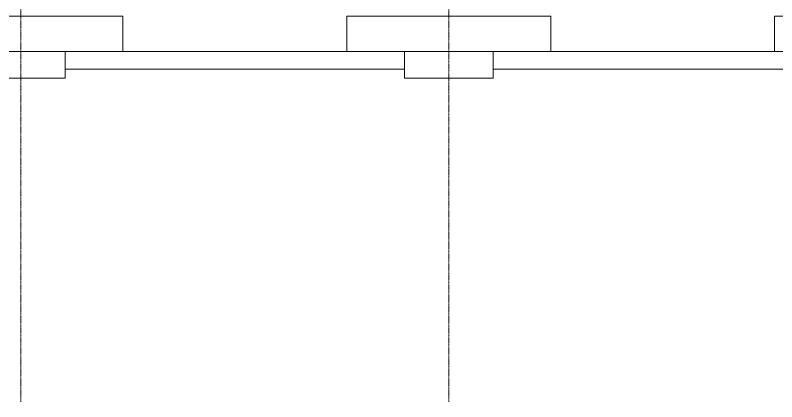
# Model space of a CAD drawing. Header units: inches. Extents: x 21386 to 98862, y -290 to 853.
# Drawn here: x 37078 to 37593, y -273 to -11 of the extents above; entities that cross this region are included whole.
import ezdxf

# ---------------------------------------------------------------- set-up
doc = ezdxf.new("R2010")
doc.units = ezdxf.units.IN
doc.header["$MEASUREMENT"] = 0
doc.linetypes.add('Grid Line 1_2_', pattern=[0.875, 0.5, -0.125, 0.125, -0.125])
doc.layers.add('S-FNDN', color=32, linetype='Continuous', lineweight=13)
doc.layers.add('S-GRID', color=1, linetype='Continuous', lineweight=9)

# ---------------------------------------------------------------- blocks, each defined once
blk = doc.blocks.new('Struct_Xcel_Sports Complex_rvt-4-Building Section - East_West looking South')
at = {"layer": 'S-FNDN', "color": 8, "lineweight": 9}
for p, q in [((-24891.89, -12), (-24753.89, -12)), ((-24753.89, -12), (-24753.89, -36)), ((-24602.39, -12), (-24464.39, -12)), ((-24602.39, -36), (-24602.39, -12)), ((-24464.39, -12), (-24464.39, -36)), ((-24312.89, -12), (-24174.89, -12)), ((-24312.89, -36), (-24312.89, -12)), ((-24753.89, -36), (-24891.89, -36)), ((-24792.89, -54), (-24792.89, -36)), ((-24753.89, -36), (-24602.39, -36)), ((-24464.39, -36), (-24602.39, -36)), ((-24563.39, -36), (-24563.39, -54)), ((-24503.39, -54), (-24503.39, -36)), ((-24464.39, -36), (-24312.89, -36)), ((-24174.89, -36), (-24312.89, -36)), ((-24563.39, -48), (-24792.89, -48)), ((-24273.89, -48), (-24503.39, -48)), ((-24792.89, -54), (-24852.89, -54)), ((-24503.39, -54), (-24563.39, -54))]:
    blk.add_line(p, q, dxfattribs=at)

msp = doc.modelspace()

# ---------------------------------------------------------------- linework, layer by layer
at = {"layer": 'S-GRID', "linetype": 'Grid Line 1_2_'}
for p, q in [((37081.96, -273.16), (37081.96, 671.89)), ((37081.96, -273.16), (37081.96, 671.89)), ((37371.46, -273.16), (37371.46, 671.89)), ((37371.46, -273.16), (37371.46, 671.89))]:
    msp.add_line(p, q, dxfattribs=at)

# ---------------------------------------------------------------- block references
at = {"color": 170, "lineweight": 5}
msp.add_blockref('Struct_Xcel_Sports Complex_rvt-4-Building Section - East_West looking South', (61904.85, 0), dxfattribs=at)

doc.saveas('drawing.dxf')
